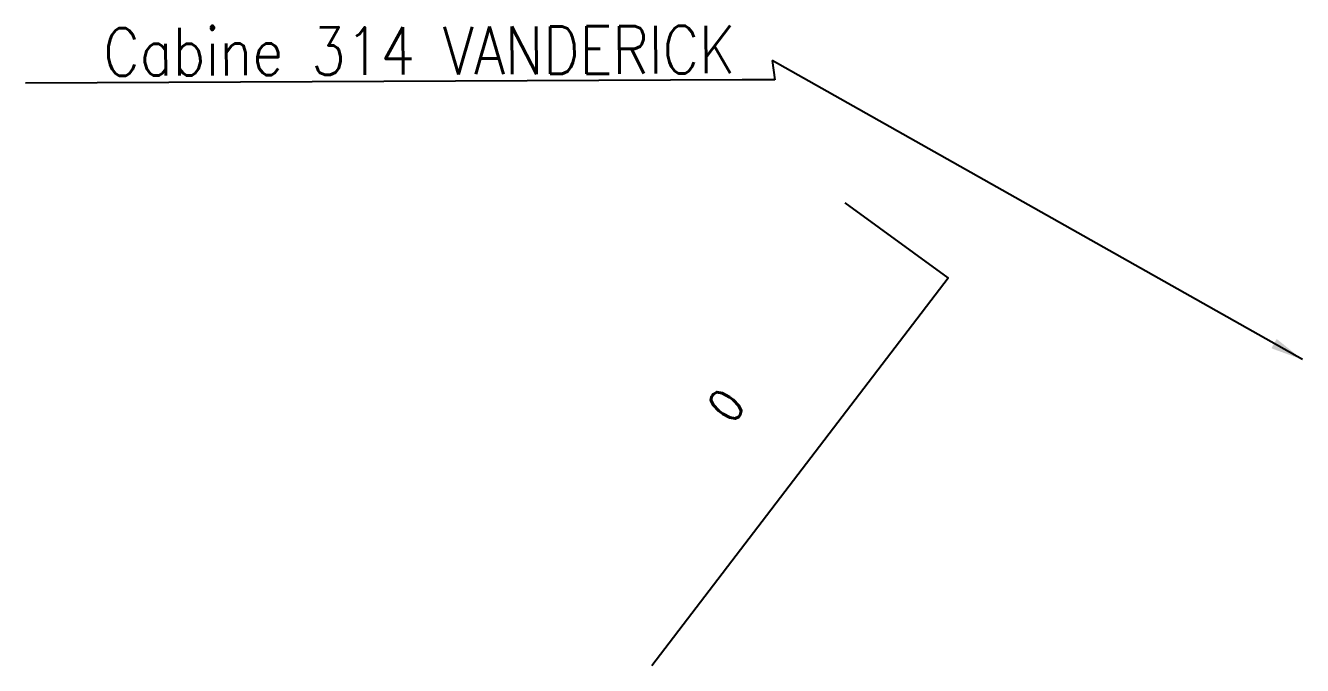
# Model space of a CAD drawing. Header units: millimetres. Extents: x 150036 to 150850, y 126015 to 126994.
# Drawn here: x 150395.14 to 150442.14, y 126167.28 to 126190.82 of the extents above; entities that cross this region are included whole.
import ezdxf
from ezdxf.enums import TextEntityAlignment as Align

# ---------------------------------------------------------------- set-up
doc = ezdxf.new("R2010")
doc.units = ezdxf.units.MM
for name, color, linetype in [('bb01', 7, 'CONTINUOUS'), ('BB06', 7, 'CONTINUOUS'), ('br11', 7, 'CONTINUOUS')]:
    doc.layers.add(name, color=color, linetype=linetype)
doc.styles.get("Standard").update_dxf_attribs({"font": 'romans.shx', "width": 0.85})
doc.dimstyles.get("Standard").update_dxf_attribs({"dimtxt": 1.5, "dimasz": 1.2, "dimexe": 0.625, "dimexo": 0.625, "dimgap": 0.25, "dimtad": 1, "dimdec": 1, "dimzin": 0, "dimdsep": 46, "dimtxsty": 'Standard', "dimcen": -0.5, "dimadec": 0, "dimazin": 0, "dimtfac": 1, "dimtdec": 1, "dimtmove": 0, "dimatfit": 3, "dimfxl": 0, "dimtolj": 1, "dimtzin": 0, "dimarcsym": 0})

msp = doc.modelspace()

# ---------------------------------------------------------------- linework, layer by layer
at = {"layer": 'bb01', "color": 252, "linetype": 'Continuous', "flags": 128}
msp.add_lwpolyline([(150418.192, 126167.281), (150429.1, 126181.533), (150425.311, 126184.302)], dxfattribs=at)

# ---------------------------------------------------------------- texts
at = {"layer": 'BB06', "color": 252, "width": 0.85}
msp.add_text('0', height=1.25, rotation=52.5707, dxfattribs=at).set_placement((150420.926, 126176.847), align=Align.MIDDLE)
at = {"layer": 'br11', "color": 252, "insert": (150421.273, 126189.064), "char_height": 1.75, "attachment_point": 9, "rotation": 0.2429}
msp.add_mtext('Cabine 314 VANDERICK ', dxfattribs=at)

# ---------------------------------------------------------------- leaders
at = {"layer": 'br11', "color": 252, "annotation_type": 0, "has_hookline": 1, "hookline_direction": 1, "text_width": 26.138, "horizontal_direction": (0.999991, 0.004239, 0)}
msp.add_leader([(150442.145, 126178.528), (150422.618, 126189.529), (150422.724, 126188.82), (150421.524, 126188.815)], dimstyle='Standard', dxfattribs=at)

doc.saveas('drawing.dxf')
